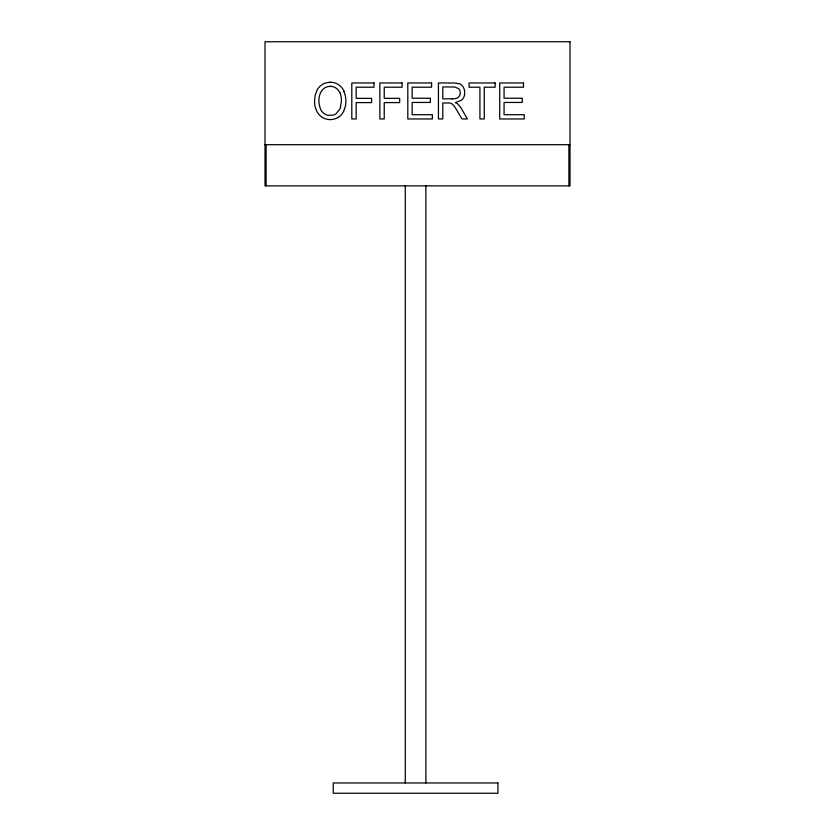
<?xml version="1.0" encoding="UTF-8"?>
<svg xmlns="http://www.w3.org/2000/svg" width="835" height="835" viewBox="0 0 835 835"><rect width="100%" height="100%" fill="white"/><g stroke="black" fill="none" stroke-linecap="round" stroke-linejoin="round"><path stroke-width="1.25" d="M343.696 111.337L343.133 112.349A14.289 14.289 0 0 1 338.248 117.38M455.461 102.58L461.525 100.158A7.922 7.922 0 0 0 462.465 99.24A9.195 9.195 0 0 0 464.51 95.054L464.719 93.249A11.168 11.168 0 0 0 463.216 87.028A7.713 7.713 0 0 0 459.438 83.74L454.595 82.989L438.438 82.957L438.438 118.956L442.79 118.956L442.79 102.966L448.04 102.966A12.901 12.901 0 0 1 450.263 103.112A6.336 6.336 0 0 1 452.236 104.104L452.497 104.291A13.245 13.245 0 0 1 454.574 106.755A37.199 37.199 0 0 1 455.294 107.725L461.953 118.956L467.423 118.956L461.703 109.155A24.789 24.789 0 0 0 458.112 104.344A11.857 11.857 0 0 0 455.451 102.611M452.142 98.843L442.79 98.843L442.79 86.934L454.501 86.986L458.551 88.573A5.553 5.553 0 0 1 460.189 91.85L460.221 92.153A6.45 6.45 0 0 1 459.386 96.015A5.313 5.313 0 0 1 456.369 98.311L455.628 98.52A16.846 16.846 0 0 1 452.142 98.812M265.008 144.695L569.992 144.695M568.906 144.413L568.906 185.871M425.871 185.871L425.871 782.959M405.278 185.871L405.278 782.959M266.094 144.413L266.094 185.871M330.775 119.562A16.888 16.888 0 0 1 329.668 119.562A14.675 14.675 0 0 1 322.383 117.443A15.625 15.625 0 0 1 316.413 110.408A22.117 22.117 0 0 1 314.524 101.421L315.139 95.242L317.415 89.428A15.573 15.573 0 0 1 318.386 88.03A16.136 16.136 0 0 1 320.055 86.193L321.277 85.17A13.725 13.725 0 0 1 325.41 83.03L328.572 82.394A17.952 17.952 0 0 1 330.263 82.31M338.238 117.359A15.468 15.468 0 0 1 330.775 119.582M343.853 91.432A23.505 23.505 0 0 1 343.571 111.274M330.263 82.164A15.187 15.187 0 0 1 344.103 91.318M340.043 92.862A20.04 20.04 0 0 1 341.4 100.972L340.242 108.435L336.161 113.706A9.686 9.686 0 0 1 333.123 115.126L327.915 115.261A9.738 9.738 0 0 1 324.356 113.727L323.03 112.631A12.274 12.274 0 0 1 322.206 111.754A11.742 11.742 0 0 1 320.807 109.709C317.832 102.872 317.843 92.695 324.544 88.061A10.312 10.312 0 0 1 328.604 86.537L329.157 86.475A11.794 11.794 0 0 1 330.284 86.412M330.295 86.182A10.845 10.845 0 0 1 339.928 92.915M569.992 41.75L265.008 41.75L265.008 185.871L569.992 185.871L569.992 41.75M373.996 82.957L351.806 82.957L351.806 118.956L356.159 118.956L356.159 102.601L371.596 102.601L371.596 98.353L356.159 98.353L356.159 87.205L373.996 87.205L373.996 82.957M402.063 82.957L379.873 82.957L379.873 118.956L384.225 118.956L384.225 102.601L399.662 102.601L399.662 98.353L384.225 98.353L384.225 87.205L402.063 87.205L402.063 82.957M431.591 82.957L407.804 82.957L407.804 118.956L432.353 118.956L432.353 114.708L412.156 114.708L412.156 102.454L430.359 102.454L430.359 98.227L412.156 98.227L412.156 87.205L431.591 87.205L431.591 82.957M495.155 82.957L469.082 82.957L469.082 87.205L479.916 87.205L479.916 118.956L484.269 118.956L484.269 87.205L495.155 87.205L495.155 82.957M523.493 82.957L499.706 82.957L499.706 118.956L524.255 118.956L524.255 114.708L504.058 114.708L504.058 102.454L522.261 102.454L522.261 98.227L504.058 98.227L504.058 87.205L523.493 87.205L523.493 82.957M497.931 782.959L333.217 782.959L333.217 793.25L497.931 793.25L497.931 782.959"/></g></svg>
